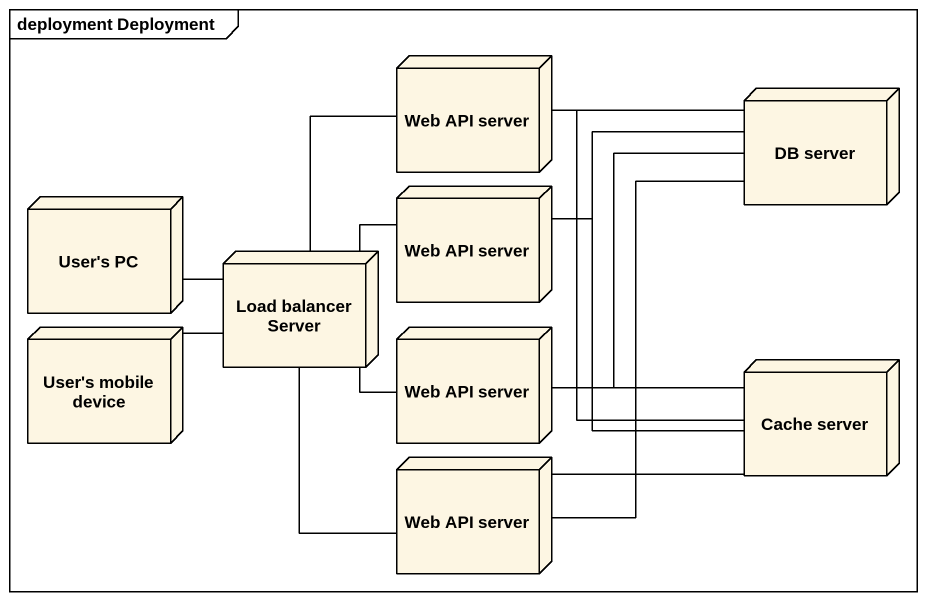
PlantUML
@startuml
mainframe deployment Deployment
node "Web API server" as Web_API_server
node "DB server" as DB_server
node "User's PC" as User_s_PC
node "Web API server" as Web_API_server_2
node "Load balancer Server" as Load_balancer_Server
node "User's mobile device" as User_s_mobile_device
node "Web API server" as Web_API_server_3
node "Cache server" as Cache_server
node "Web API server" as Web_API_server_4
Web_API_server -right- DB_server
Web_API_server -- Load_balancer_Server
Web_API_server -- Cache_server
DB_server -left- Web_API_server_2
User_s_PC -right- Load_balancer_Server
Web_API_server_2 -right- Cache_server
Load_balancer_Server -right- Web_API_server_2
Load_balancer_Server -right- Web_API_server_3
Load_balancer_Server -- Web_API_server_4
User_s_mobile_device -right- Load_balancer_Server
Web_API_server_3 -up- DB_server
Web_API_server_3 -right- Cache_server
Web_API_server_4 -up- DB_server
Web_API_server_4 -right- Cache_server
@enduml
